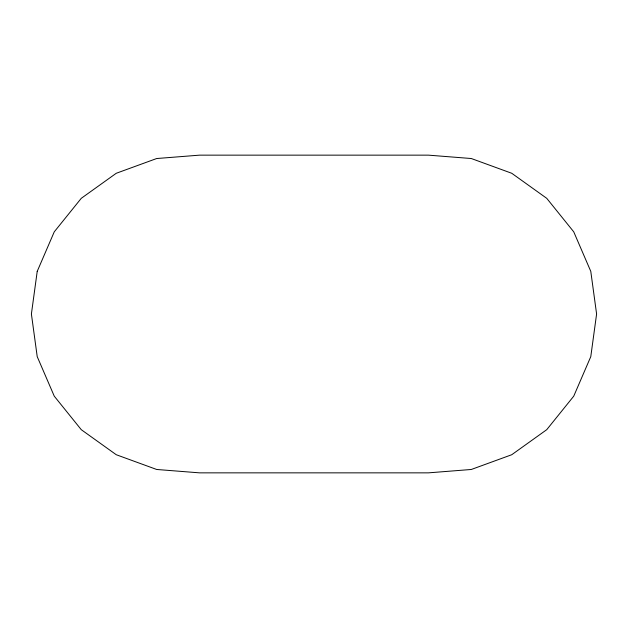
<?xml version="1.0" encoding="UTF-8"?>
<svg xmlns="http://www.w3.org/2000/svg" width="628" height="628" viewBox="0 0 628 628"><rect width="100%" height="100%" fill="white"/><g stroke="black" fill="none" stroke-linecap="round" stroke-linejoin="round"><path stroke-width="0.94" d="M37.217 271.359L31.4 314L37.217 356.641L54.259 396.166L81.263 429.678L116.258 454.727L156.694 469.477L199.594 472.853L428.406 472.853L471.306 469.477L511.742 454.727L546.737 429.678L573.741 396.166L590.783 356.641L596.6 314L590.783 271.359L573.741 231.834L546.737 198.322L511.742 173.273L471.306 158.523L428.406 155.147L199.594 155.147L156.694 158.523L116.258 173.273L81.263 198.322L54.259 231.834L37.217 271.359"/></g></svg>
